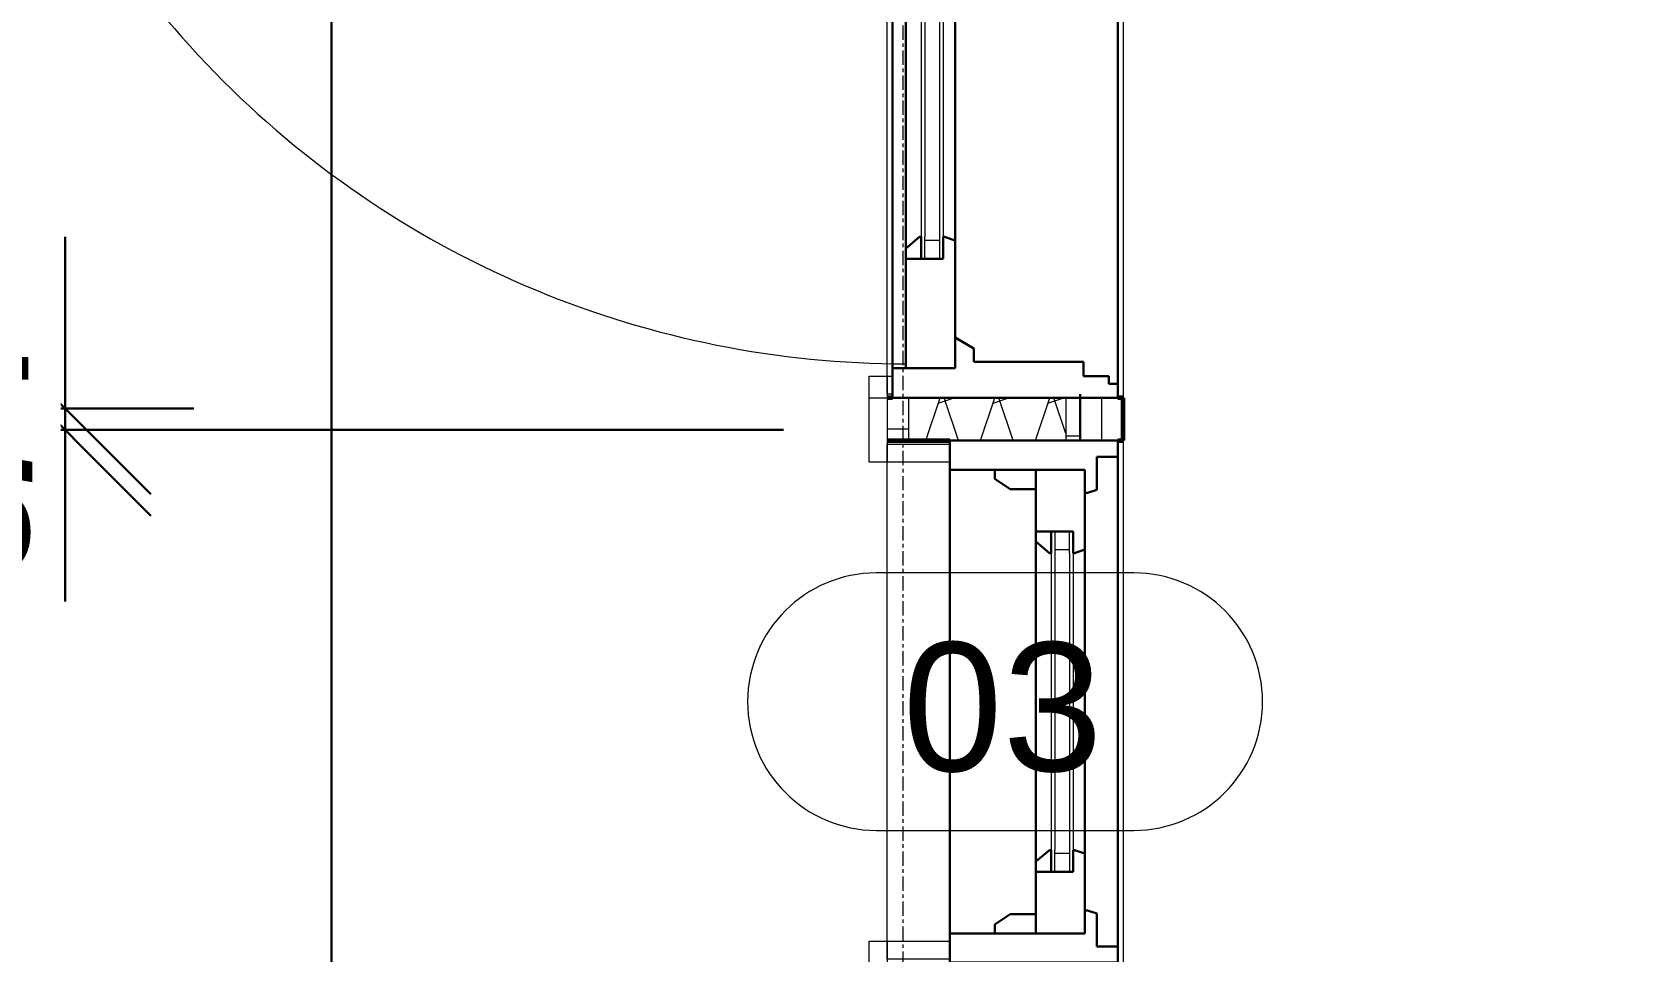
# Model space of a CAD drawing. Header units: inches. Extents: x -3276 to -1807, y 8217 to 9015.
# Drawn here: x -2362.2 to -2306.1, y 8632.2 to 8664.4 of the extents above; entities that cross this region are included whole.
import ezdxf

# ---------------------------------------------------------------- set-up
doc = ezdxf.new("R2010")
doc.units = ezdxf.units.IN
doc.header["$MEASUREMENT"] = 0
doc.linetypes.add('Grid Line 1_2_', pattern=[0.8749999999999999, 0.4999999999999999, -0.125, 0.125, -0.125])
for name, color, linetype, lineweight in [('A-ANNO-DIMS-1', 211, 'Continuous', 30), ('A-DOOR', 31, 'Continuous', 18), ('A-DOOR-2', 31, 'Continuous', 9), ('A-DOOR-FRAM', 31, 'Continuous', 9), ('A-DOOR-FRAM-1', 31, 'Continuous', 30), ('A-DOOR-GLAZ', 31, 'Continuous', 9), ('A-DOOR-IDEN', 31, 'Continuous', 9), ('A-WALL', 113, 'Continuous', 18), ('A-WALL-1', 113, 'Continuous', 60), ('A-WALL-PATT-1', 111, 'Continuous', 9), ('S-GRID-1', 1, 'Grid Line 1_2_', 9)]:
    doc.layers.add(name, color=color, linetype=linetype, lineweight=lineweight)
doc.styles.add('Arial_2', font='arial.ttf', dxfattribs={"height": 4.499999999999996})
doc.styles.add('Century Gothic_B', font='GOTHICB.TTF', dxfattribs={"height": 4.499999999999996})
doc.dimstyles.new('OD__1_4__Tol__', dxfattribs={"dimscale": 12, "dimtxt": 4.698757213728865, "dimasz": 0.5, "dimexe": 0.375, "dimexo": 0.2500000000000001, "dimgap": 0.06250000000000001, "dimtad": 1, "dimrnd": 0.25, "dimzin": 3, "dimdsep": 46, "dimlunit": 4, "dimtxsty": 'Century Gothic_B', "dimblk1": 'OBLIQUE', "dimblk2": 'OBLIQUE', "dimsah": 1, "dimcen": 0.09, "dimdle": 0.375, "dimazin": 0, "dimtfac": 1, "dimtdec": 4, "dimtix": 1, "dimtmove": 0, "dimatfit": 3, "dimfxl": 1, "dimtvp": 1, "dimtfill": 1, "dimfrac": 2, "dimtolj": 1, "dimtzin": 0, "dimlwd": 30, "dimlwe": 30, "dimarcsym": 2})
doc.dimstyles.new('OD__1__Tol__', dxfattribs={"dimscale": 12, "dimtxt": 4.698757213728865, "dimasz": 0.5, "dimexe": 0.375, "dimexo": 0.2500000000000001, "dimgap": 0.06250000000000001, "dimtad": 1, "dimdec": 0, "dimzin": 3, "dimdsep": 46, "dimlunit": 4, "dimtxsty": 'Century Gothic_B', "dimblk1": 'OBLIQUE', "dimblk2": 'OBLIQUE', "dimsah": 1, "dimcen": 0.09, "dimdle": 0.375, "dimazin": 0, "dimtfac": 1, "dimtdec": 4, "dimtix": 1, "dimtmove": 0, "dimatfit": 3, "dimfxl": 1, "dimtvp": 1, "dimtfill": 1, "dimfrac": 2, "dimtolj": 1, "dimtzin": 0, "dimlwd": 30, "dimlwe": 30, "dimarcsym": 2})
pattern_1 = [(355.236, (6095.316, 6099.396), (-263.999686407222, 24.00154551041361), [2.89, -286.108]), (11.31, (6098.196, 6099.156), (96.00038879358522, 24.00041352728065), [3.671, -118.705]), (45, (6101.795999999999, 6099.876), (0, 24.0006183670338), [2.715, -31.226]), (46.84800000000001, (6103.715999999999, 6101.795999999999), (335.9980391434866, 360.0023588418999), [5.263999999999999, -521.0980000000001]), (12.995, (6107.316, 6105.636), (-215.9999459542883, -48.00137907127808), [3.202, -316.998]), (0, (6110.436, 6106.356), (24, 24), [6, -18]), (350.538, (6116.436, 6106.356), (-120.0002165685542, 23.9997689259726), [2.92, -143.067]), (354.289, (6095.316, 6105.876), (-215.9997167157574, 24.00143284707293), [2.412, -238.785]), (0, (6097.715999999999, 6105.636), (24, 24), [3.6, -20.4]), (28.301, (6101.316, 6105.636), (263.9998407725956, 144.0008191714345), [3.544, -350.812]), (52.125, (6104.436, 6107.316), (-96.00034927203663, -120.0002786898721), [5.472999999999999, -268.169]), (39.289, (6107.795999999999, 6111.636), (144.0003217478006, 119.9990162523422), [3.411, -337.693]), (6.340000000000001, (6110.436, 6113.795999999999), (192.0000862216799, 23.99899928887655), [4.346999999999999, -212.983]), (348.111, (6114.755999999999, 6114.276), (-335.9991111863931, 72.00184444133265), [4.66, -461.336]), (353.29, (6095.316, 6113.316), (216.0001981545138, -24.00074220124799), [4.108000000000001, -406.706]), (3.366999999999999, (6099.396, 6112.835999999999), (384.000104996158, 24.0033050420054), [4.087, -404.6180000000001]), (33.69, (6103.476, 6113.076), (-47.99962301529407, -24.00015682010541), [4.326999999999999, -82.207]), (47.49000000000001, (6107.076, 6115.476), (239.9984349381431, 264.0019564174514), [3.907, -386.785]), (14.931, (6109.715999999999, 6118.356), (264.0007741800173, 71.99816936805749), [3.726, -368.854]), (0, (6113.316, 6119.316), (24, 24), [2.88, -21.12]), (347.005, (6116.196, 6119.316), (215.9999459542883, -48.00137907127808), [3.202, -316.998]), (0, (6102.755999999999, 6095.316), (24, 24), [0.063, -23.937]), (223.152, (6106.116, 6098.916), (360.0023588418998, 335.9980391434867), [5.263999999999998, -521.098]), (206.565, (6102.276, 6119.316), (-23.99973903924772, -23.99969616574361), [2.147, -51.519]), (188.13, (6100.356, 6118.356), (-144.0002175419172, -23.99965401585072), [3.394, -166.312]), (156.801, (6096.996, 6117.876), (-119.9999494011362, 48.001368529707), [1.828, -180.951]), (26.565, (6106.116, 6098.916), (23.99973903924773, 23.99969616574361), [2.683, -50.982]), (6.709999999999999, (6108.516, 6100.116), (-216.0001981545138, -24.00074220124799), [4.108000000000001, -406.706]), (349.8749999999999, (6112.596, 6100.596), (407.999252499611, -72.00207014217501), [6.826000000000001, -675.804]), (349.695, (6095.316, 6096.755999999999), (144.0004773722358, -24.00010346994797), [2.683, -265.645]), (15.524, (6097.956, 6096.276), (-264.0001391197098, -71.99916729222556), [4.484, -443.873]), (42.879, (6102.276, 6097.476), (-311.9990113762008, -288.0003535367158), [4.585, -453.934]), (34.695, (6105.636, 6100.596), (240.0000585466054, 167.9992155655078), [3.795, -375.679]), (9.461999999999998, (6108.755999999999, 6102.755999999999), (120.0002165685542, 23.9997689259726), [4.38, -141.607]), (353.418, (6113.076, 6103.476), (-408.000148499216, 48.00042377539709), [6.281, -621.8589999999999]), (351.8699999999999, (6095.316, 6102.755999999999), (-144.0002175419172, 23.99965401585069), [3.393999999999999, -166.312]), (11.31, (6098.675999999999, 6102.276), (96.00038879358522, 24.00041352728065), [3.671, -118.705]), (42.51, (6102.276, 6102.996), (-264.0019564174514, -239.9984349381431), [3.907, -386.785]), (45, (6105.156, 6105.636), (0, 24.0006183670338), [4.412, -29.529]), (17.354, (6108.276, 6108.755999999999), (-311.9999792583902, -95.99955307585586), [4.022999999999999, -398.29]), (356.633, (6112.116, 6109.956), (-384.000104996158, 24.0033050420054), [4.087, -404.6180000000001]), (342.897, (6116.196, 6109.715999999999), (239.9996651397516, -72.00062971118452), [3.264, -323.171]), (351.2540000000001, (6095.316, 6108.755999999999), (168.0002959326893, -23.99924181154126), [3.157, -312.514]), (14.931, (6098.436, 6108.276), (264.0007741800173, 71.99816936805749), [3.726, -368.854]), (32.005, (6102.036, 6109.236), (-120.0007215515191, -71.99934140750717), [4.528, -221.887]), (49.899, (6105.876, 6111.636), (-264.0002635118697, -311.9996051883133), [5.961, -590.186]), (15.945, (6109.715999999999, 6116.196), (-96.00063981110002, -23.99911175146778), [3.494, -171.228]), (353.991, (6113.076, 6117.156), (240.0002347967737, -24.00021811345652), [4.585, -453.934]), (336.801, (6117.636, 6116.675999999999), (119.9999494011362, -48.00136852970706), [1.828, -180.951]), (350.538, (6095.316, 6115.956), (-120.0002165685542, 23.9997689259726), [2.92, -143.067]), (10.008, (6098.196, 6115.476), (264.0004698842389, 47.99989193634791), [4.143, -410.161]), (37.405, (6102.276, 6116.196), (312.0020273557098, 239.9979040552791), [5.136, -508.486]), (29.055, (6106.356, 6095.316), (167.9992527700464, 96.00101577434502), [2.471, -244.624]), (10.784, (6108.516, 6096.516), (-384.0003557172356, -71.99766689300778), [5.131, -507.931]), (352.875, (6113.556, 6097.476), (-168.0004655641724, 24.00017706645782), [5.805, -187.689])]

# ---------------------------------------------------------------- blocks, each defined once
blk = doc.blocks.new('Entry Door - 3_ 0-1_8_ x 7_ 11-1_2_-2434871-FLOOR PLAN - 1ST FLOOR')
at = {"layer": 'A-DOOR-2'}
blk.add_line((16.87499999999984, 3.468877952755905), (16.87499999999984, 37.2188779527559), dxfattribs=at)
blk.add_arc((16.87499999999978, 3.468877952755905), 33.74999999999996, 90.00000000000021, 180.0000000000004, dxfattribs=at)
at = {"layer": 'A-DOOR-FRAM'}
for p, q in [((-18.06250000000032, 4.75000000000029), (-17.31249999999984, 4.75000000000029)), ((-17.31249999999984, 4.75000000000029), (-17.31249999999984, 4.124999999999999)), ((17.31249999999968, 4.75000000000029), (19.56249999999955, 4.75000000000029)), ((17.31249999999968, 4.124999999999999), (17.31249999999968, 4.75000000000029)), ((19.56249999999955, 4.75000000000029), (19.56249999999955, 4.124999999999999)), ((-17.31249999999984, 4.124999999999999), (-18.06250000000032, 4.124999999999999)), ((-17.93749999999981, 4.124999999999999), (-17.31249999999984, 4.124999999999999)), ((-17.93749999999981, 3.937499999999656), (-17.93749999999981, 4.124999999999999)), ((-17.31249999999984, 3.937499999999656), (-17.93749999999981, 3.937499999999656)), ((-17.31249999999984, 4.124999999999999), (-17.31249999999984, 3.937499999999656)), ((17.31249999999968, 4.124999999999999), (17.93749999999962, 4.124999999999999)), ((17.31249999999968, 3.937499999999656), (17.31249999999968, 4.124999999999999)), ((19.56249999999955, 4.124999999999999), (17.31249999999968, 4.124999999999999)), ((17.93749999999962, 3.937499999999656), (17.31249999999968, 3.937499999999656)), ((17.93749999999962, 4.124999999999999), (17.93749999999962, 3.937499999999656))]:
    blk.add_line(p, q, dxfattribs=at)
at = {"layer": 'A-DOOR-FRAM-1'}
for p, q in [((-18.06250000000015, 3.937499999999651), (18.06249999999991, 3.937499999999651)), ((-18.06250000000015, -3.937500000000353), (-18.06250000000015, 3.937499999999651)), ((-17.03125000000007, 1.749877952755821), (-17.03125000000007, 3.937499999999651)), ((-17.03125000000039, 3.9374999999999), (-17.03125000000039, 1.749377952756318)), ((17.03124999999984, 1.749877952755821), (17.03124999999984, 3.937499999999651)), ((17.03124999999984, 3.937500000000009), (17.03124999999984, 1.749377952756427)), ((18.06249999999991, 3.937499999999651), (18.06249999999991, -3.937500000000354)), ((-17.03125000000007, 3.468877952755905), (17.03124999999984, 3.468877952755905)), ((-13.20300000000013, 3.468377952756378), (-13.20300000000013, 2.162283464567333)), ((-12.43749999999987, 2.990142658637878), (-12.84400000000023, 3.468377952756376)), ((12.43749999999932, 2.990142658637988), (12.84399999999968, 3.468377952756486)), ((13.20299999999958, 3.468377952756488), (13.20299999999958, 2.162283464567443)), ((-13.20300000000013, 2.92837795275606), (-12.43749999999987, 2.928377952756058)), ((-12.43749999999987, 2.928377952756058), (-12.43749999999987, 2.990142658637878)), ((12.43749999999932, 2.928377952756169), (12.43749999999932, 2.990142658637988)), ((13.20299999999958, 2.92837795275617), (12.43749999999932, 2.928377952756169)), ((-17.03125000000007, 1.749877952755821), (17.03124999999984, 1.749877952755821)), ((-15.95771108143702, 1.749377952756317), (-16.33638239401647, 1.093499999999905)), ((-13.20300000000013, 2.162283464567333), (-12.43749999999987, 2.162283464567331)), ((-12.43749999999987, 2.119178070314228), (-12.5630845266827, 1.749377952756308)), ((-12.43749999999987, 2.162283464567331), (-12.43749999999987, 2.119178070314227)), ((13.20299999999958, 2.162283464567443), (12.43749999999932, 2.162283464567441)), ((12.43749999999932, 2.162283464567441), (12.43749999999932, 2.119178070314337)), ((12.43749999999932, 2.119178070314338), (12.56308452668216, 1.749377952756418)), ((15.95771108143647, 1.749377952756427), (16.33638239401592, 1.093500000000016)), ((-16.8125, -2.742000000000462), (-16.8125, 1.093999999998973)), ((-16.81250000000003, 1.093499999999907), (-16.33638239401647, 1.093499999999906)), ((16.81249999999948, 1.093500000000017), (16.33638239401592, 1.093500000000016)), ((16.81249999999928, -2.742000000000462), (16.81249999999928, 1.093999999998973)), ((-19.56250000000003, -2.625000000000063), (-18.06250000000014, -2.625000000000066)), ((-16.81249999999993, -2.742000000000055), (-17.31249999999958, -2.742000000000054)), ((-17.31249999999958, -2.742000000000054), (-17.31249999999958, -3.623000000000034)), ((16.81249999999971, -2.741999999999928), (17.31249999999936, -2.741999999999927)), ((17.31249999999936, -2.741999999999927), (17.31249999999935, -3.622999999999906)), ((19.61249999999998, -2.624999999999936), (18.06249999999992, -2.624999999999938)), ((19.68749999999976, -2.625000000000303), (18.06249999999991, -2.625000000000303)), ((-17.31249999999958, -3.623000000000034), (-17.57849999999995, -3.623000000000033)), ((-17.57849999999995, -3.623000000000033), (-17.57849999999996, -3.937000000000094)), ((17.31249999999935, -3.622999999999906), (17.57849999999973, -3.622999999999906)), ((17.57849999999973, -3.622999999999906), (17.57849999999973, -3.936999999999967)), ((18.06249999999991, -3.937500000000354), (-18.06250000000015, -3.937500000000354))]:
    blk.add_line(p, q, dxfattribs=at)
at = {"layer": 'A-DOOR-GLAZ'}
for p, q in [((12.43749999999977, 2.928877952755706), (-12.43749999999998, 2.928877952755706)), ((-13.20300000000013, 2.8033779527557), (-12.43749999999987, 2.803377952755698)), ((-12.43749999999987, 2.28728346456699), (-13.20300000000013, 2.287283464566991)), ((-12.56249999999987, 2.28728346456699), (-12.56249999999986, 2.803377952755699)), ((12.43749999999977, 2.803877952755063), (-12.43749999999998, 2.803877952755063)), ((12.43749999999977, 2.28778346456663), (-12.43749999999998, 2.28778346456663)), ((13.20299999999958, 2.80337795275581), (12.43749999999932, 2.803377952755808)), ((12.43749999999932, 2.2872834645671), (13.20299999999958, 2.287283464567102)), ((12.56249999999932, 2.287283464567101), (12.56249999999932, 2.803377952755809)), ((12.43749999999977, 2.162783464566973), (-12.43749999999998, 2.162783464566973))]:
    blk.add_line(p, q, dxfattribs=at)
blk = doc.blocks.new('Door-Sidelight-Andersen-A_Series - FWSLD-1780-2008613-FLOOR PLAN - 1ST FLOOR')
at = {"layer": 'A-DOOR-FRAM'}
for p, q in [((-10.62499999999983, 4.75000000000029), (-8.374999999999892, 4.75000000000029)), ((-10.62499999999983, 4.124999999999999), (-10.62499999999983, 4.75000000000029)), ((-8.374999999999892, 4.75000000000029), (-8.374999999999892, 4.124999999999999)), ((8.374999999999698, 4.75000000000029), (10.62499999999959, 4.75000000000029)), ((8.374999999999698, 4.124999999999999), (8.374999999999698, 4.75000000000029)), ((10.62499999999959, 4.75000000000029), (10.62499999999959, 4.124999999999999)), ((-8.374999999999892, 4.124999999999999), (-10.62499999999983, 4.124999999999999)), ((-8.99999999999986, 4.124999999999999), (-8.374999999999892, 4.124999999999999)), ((-8.999999999999858, 1.937499999999677), (-8.99999999999986, 4.124999999999999)), ((-8.374999999999892, 4.124999999999999), (-8.374999999999892, 1.937499999999677)), ((8.374999999999698, 4.124999999999999), (8.999999999999636, 4.124999999999999)), ((8.374999999999698, 1.937499999999677), (8.374999999999698, 4.124999999999999)), ((10.62499999999959, 4.124999999999999), (8.374999999999698, 4.124999999999999)), ((8.999999999999636, 4.124999999999999), (8.999999999999636, 1.937499999999677)), ((-8.374999999999892, 1.937499999999677), (-8.999999999999858, 1.937499999999677)), ((8.999999999999636, 1.937499999999677), (8.374999999999698, 1.937499999999677))]:
    blk.add_line(p, q, dxfattribs=at)
at = {"layer": 'A-DOOR-FRAM-1'}
for p, q in [((-9.125000000000096, 1.937499999999679), (9.124999999999886, 1.937499999999679)), ((-9.125000000000096, -3.937500000000359), (-9.125000000000096, 1.937499999999679)), ((-8.109000000000027, 1.937999999999925), (-8.109000000000036, -2.791000000000215)), ((8.109000000000034, 1.937999999999995), (8.10900000000004, -2.791000000000145)), ((9.124999999999886, 1.937499999999679), (9.124999999999886, -3.937500000000359)), ((-8.109000000000028, 0.3549999999998566), (-7.790999999999809, 0.354999999999856)), ((-7.790999999999809, 0.3549999999998559), (-7.429999999999932, -0.1795823837335707)), ((7.790999999999817, 0.3549999999999256), (7.429999999999938, -0.1795823837335008)), ((8.109000000000036, 0.3549999999999262), (7.790999999999817, 0.3549999999999257)), ((-7.429999999999932, -0.1795823837335704), (-7.429999999999933, -1.072000000000151)), ((7.429999999999938, -0.1795823837335007), (7.42999999999994, -1.072000000000081)), ((-8.109000000000032, -1.072000000000149), (-5.593999999999945, -1.072000000000154)), ((-7.430000000000418, -1.072000000000677), (7.429999999999776, -1.072000000000677)), ((-5.952999999999842, -1.072000000000153), (-5.952999999999845, -2.378094488189199)), ((-5.187499999999584, -1.550235294118654), (-5.593999999999945, -1.072000000000154)), ((5.187499999999591, -1.550235294118584), (5.593999999999952, -1.072000000000084)), ((8.109000000000039, -1.07200000000008), (5.593999999999952, -1.072000000000084)), ((5.952999999999849, -1.072000000000084), (5.952999999999851, -2.378094488189129)), ((-5.952999999999843, -1.612000000000472), (-5.187499999999584, -1.612000000000473)), ((-5.187499999999584, -1.612000000000473), (-5.187499999999584, -1.550235294118654)), ((5.187499999999591, -1.612000000000403), (5.187499999999591, -1.550235294118584)), ((5.95299999999985, -1.612000000000402), (5.187499999999591, -1.612000000000403)), ((-10.67499999999994, -2.62500000000003), (-9.124999999999888, -2.625000000000033)), ((-5.313084526682417, -2.791000000000221), (-8.109000000000036, -2.791000000000215)), ((-7.430000000000418, -2.791000000000717), (7.429999999999776, -2.791000000000717)), ((-7.296999999999898, -2.791000000000217), (-7.296999999999898, -2.8849999999998)), ((-5.952999999999845, -2.378094488189199), (-5.187499999999584, -2.378094488189201)), ((-5.187499999999584, -2.421199882442304), (-5.313084526682417, -2.791000000000221)), ((-5.187499999999584, -2.378094488189201), (-5.187499999999584, -2.421199882442305)), ((5.952999999999851, -2.378094488189129), (5.187499999999591, -2.37809448818913)), ((5.187499999999591, -2.37809448818913), (5.187499999999591, -2.421199882442234)), ((5.187499999999591, -2.421199882442234), (5.313084526682423, -2.79100000000015)), ((5.313084526682423, -2.79100000000015), (8.10900000000004, -2.791000000000146)), ((7.296999999999904, -2.791000000000147), (7.296999999999904, -2.88499999999973)), ((10.67499999999995, -2.624999999999961), (9.124999999999893, -2.624999999999964)), ((10.74999999999969, -2.6250000000003), (9.124999999999886, -2.6250000000003)), ((-7.40684050863936, -3.203999999999987), (-8.55899999999917, -3.203999999999985)), ((-8.55899999999917, -3.203999999999985), (-8.558999999999171, -3.937000000000059)), ((-7.296999999999898, -2.8849999999998), (-7.40684050863936, -3.203999999999987)), ((7.296999999999904, -2.88499999999973), (7.406840508639365, -3.203999999999917)), ((7.406840508639365, -3.203999999999917), (8.558999999999177, -3.203999999999915)), ((8.558999999999177, -3.203999999999915), (8.558999999999177, -3.93699999999999)), ((9.124999999999886, -3.937500000000359), (-9.125000000000096, -3.937500000000359))]:
    blk.add_line(p, q, dxfattribs=at)
at = {"layer": 'A-DOOR-GLAZ'}
for p, q in [((5.187499999999595, -1.61200000000099), (-5.187499999999853, -1.61200000000099)), ((-5.952999999999843, -1.737000000000834), (-5.187499999999582, -1.737000000000836)), ((-5.312499999999583, -2.25309448818954), (-5.312499999999578, -1.737000000000835)), ((5.187499999999595, -1.737000000000988), (-5.187499999999853, -1.737000000000988)), ((5.95299999999985, -1.737000000000764), (5.187499999999589, -1.737000000000766)), ((5.31249999999959, -2.25309448818947), (5.312499999999584, -1.737000000000765)), ((-5.187499999999582, -2.25309448818954), (-5.952999999999845, -2.253094488189539)), ((5.187499999999595, -2.253094488189698), (-5.187499999999853, -2.253094488189698)), ((5.187499999999595, -2.378094488189697), (-5.187499999999853, -2.378094488189697)), ((5.187499999999589, -2.25309448818947), (5.952999999999851, -2.253094488189469))]:
    blk.add_line(p, q, dxfattribs=at)
blk = doc.blocks.new('_Oblique')
at = {"color": 0, "linetype": 'ByBlock', "lineweight": -2}
blk.add_line((-0.5, -0.5), (0.5, 0.5), dxfattribs=at)
blk = doc.blocks.new('DIMBLOCK14-FLOOR PLAN - 1ST FLOOR')
at = {"layer": 'A-ANNO-DIMS-1', "color": 0, "lineweight": 30, "transparency": 16777216}
for p, q in [((-2351.758121642227, 8702.069381505366), (-2351.758121642227, 8504.069381505366)), ((-2213.336683847666, 8697.569381505366), (-2356.258121642227, 8697.569381505366)), ((-2350.515480955107, 8508.569381505366), (-2356.258121642227, 8508.569381505366))]:
    blk.add_line(p, q, dxfattribs=at)
at = {"layer": 'Defpoints', "color": 0, "transparency": 16777216}
for p in [(-2210.336683847666, 8697.569381505366), (-2351.758121642227, 8508.569381505366), (-2347.515480955107, 8508.569381505366)]:
    blk.add_point(p, dxfattribs=at)
at = {"layer": 'A-ANNO-DIMS-1', "color": 0, "lineweight": 30, "transparency": 16777216, "xscale": 5.999999999999999, "yscale": 5.999999999999999, "zscale": 5.999999999999999}
for p, rotation in [((-2351.758121642227, 8697.569381505366), 90), ((-2351.758121642227, 8508.569381505366), 270)]:
    blk.add_blockref('_Oblique', p, dxfattribs=dict(at, rotation=rotation))
at = {"layer": 'A-ANNO-DIMS-1', "color": 0, "transparency": 16777216, "insert": (-2354.871309966968, 8603.069381505364), "char_height": 4.499999999999996, "attachment_point": 5, "rotation": 90, "style": 'Century Gothic_B', "bg_fill": 3, "box_fill_scale": 1.25, "bg_fill_color": 256, "bg_fill_true_color": 13158600, "bg_fill_transparency": 0}
blk.add_mtext('\\A1;15\'-9"', dxfattribs=at)
blk = doc.blocks.new('DIMBLOCK57-FLOOR PLAN - 1ST FLOOR')
at = {"layer": 'A-ANNO-DIMS-1', "color": 0, "lineweight": 30, "transparency": 16777216}
for p, q in [((-2361.070670866925, 8651.20938150539), (-2361.070670866925, 8657.20938150539)), ((-2362.313311554044, 8651.20938150539), (-2356.570670866925, 8651.20938150539)), ((-2361.070670866925, 8650.45938150539), (-2361.070670866925, 8651.20938150539)), ((-2335.961683847735, 8650.45938150539), (-2365.570670866925, 8650.45938150539)), ((-2361.070670866925, 8650.45938150539), (-2361.070670866925, 8644.45938150539))]:
    blk.add_line(p, q, dxfattribs=at)
at = {"layer": 'Defpoints', "color": 0, "transparency": 16777216}
blk.add_point((-2332.961683847735, 8650.45938150539), dxfattribs=at)
at = {"layer": 'A-ANNO-DIMS-1', "color": 0, "lineweight": 30, "transparency": 16777216, "xscale": 5.999999999999999, "yscale": 5.999999999999999, "zscale": 5.999999999999999}
for p, rotation in [((-2361.070670866925, 8651.20938150539), 270), ((-2361.070670866925, 8650.45938150539), 90)]:
    blk.add_blockref('_Oblique', p, dxfattribs=dict(at, rotation=rotation))
at = {"layer": 'A-ANNO-DIMS-1', "color": 0, "transparency": 16777216, "insert": (-2364.535660689848, 8650.834381505389), "char_height": 4.499999999999996, "attachment_point": 5, "rotation": 90, "style": 'Century Gothic_B', "bg_fill": 3, "box_fill_scale": 1.25, "bg_fill_color": 256, "bg_fill_true_color": 13158600, "bg_fill_transparency": 0}
blk.add_mtext('\\A1;3/4"', dxfattribs=at)
at = {"layer": 'Defpoints', "color": 0, "transparency": 16777216}
for p in [(-2365.313311554044, 8651.20938150539), (-2361.070670866925, 8651.20938150539)]:
    blk.add_point(p, dxfattribs=at)
blk = doc.blocks.new('Door Tag - Type Mark-1713542-FLOOR PLAN - 1ST FLOOR')
at = {"layer": 'A-DOOR-IDEN'}
for p, q in [((0.09375000000000057, 0.09374999999999999), (-0.09375000000000706, 0.09374999999999999)), ((-0.09375000000000648, -0.09375000000000057), (0.0937499999999994, -0.09375000000000057))]:
    blk.add_line(p, q, dxfattribs=at)
for centre, radius, start, end in [((-0.09375000000000648, -1.228184220991579e-15), 0.09374999999999929, 89.99999999999994, 269.9999999999992), ((0.09375, 0), 0.09375000000000015, 269.9999999999992, 89.9999999999992)]:
    blk.add_arc(centre, radius, start, end, dxfattribs=at)

msp = doc.modelspace()

# ---------------------------------------------------------------- hatches: boundary and pattern name
at = {"layer": 'A-WALL-PATT-1'}
h = msp.add_hatch(dxfattribs=at)
h.set_pattern_fill('FP_20', color=256, style=0, pattern_type=2)
h.set_pattern_definition(pattern_1)
h.paths.add_polyline_path([(-2324.086683847743, 8623.13188150539), (-2324.086683847743, 8631.834381505389), (-2324.836683847743, 8631.834381505389), (-2324.836683847743, 8623.131881505391), (-2324.274183847742, 8623.13188150539)], flags=0)
h.paths.add_polyline_path([(-2324.274183847742, 8650.08438150539), (-2324.086683847743, 8650.08438150539), (-2324.086683847743, 8651.584381505389), (-2324.836683847743, 8651.584381505389), (-2324.836683847743, 8650.08438150539)], flags=0)
h.paths.add_polyline_path([(-2324.836683847743, 8687.70938150539), (-2324.086683847743, 8687.70938150539), (-2324.086683847743, 8696.694381505364), (-2324.836683847743, 8696.694381505364), (-2324.836683847743, 8689.679098252036)], flags=0)
h = msp.add_hatch(dxfattribs=at)
h.set_pattern_fill('FP_4', color=256, style=0, pattern_type=2)
h.set_pattern_definition([(161.57, (6095.556, 6095.556), (-1.920451243170269, 0.0001503521435954891), [0, -13.661, 1.517, 0]), (18.43, (6095.076, 6095.556), (-1.920451243170269, -0.0001503521435952671), [0, -13.661, 1.517, 0]), (108.43, (6095.556, 6095.556), (0.9599690737280706, -4.800736649461796), [4.552999999999999, -10.625]), (71.57, (6095.076, 6095.556), (0.9599690737280713, 4.800736649461796), [4.553, -10.625])])
h.paths.add_polyline_path([(-2329.211683847677, 8623.13188150539), (-2326.086683847742, 8623.131881505391), (-2326.086683847742, 8631.834381505389), (-2331.586683847743, 8631.834381505389), (-2331.586683847743, 8630.00688150539), (-2329.211683847677, 8630.00688150539), (-2329.211683847677, 8628.076483778013)], flags=0)
h.paths.add_polyline_path([(-2330.149183847742, 8650.08438150539), (-2326.086683847742, 8650.08438150539), (-2326.086683847742, 8651.584381505389), (-2331.586683847743, 8651.584381505389), (-2331.586683847743, 8650.08438150539)], flags=0)
h.paths.add_polyline_path([(-2326.086683847742, 8687.70938150539), (-2326.086683847742, 8696.069381505364), (-2331.586683847743, 8696.069381505364), (-2331.586683847743, 8687.70938150539)], flags=0)
h = msp.add_hatch(dxfattribs=at)
h.set_pattern_fill('FP_13', color=256, style=0, pattern_type=2)
h.set_pattern_definition([(0, (6095.316, 6095.316), (0, 2.399), []), (315, (6095.316, 6095.316), (2.398506201784769, 0), [3.393, -3.393]), (45, (6095.316, 6095.316), (2.398506201784769, 0), [3.393, -3.393])])
h.paths.add_polyline_path([(-2326.086683847742, 8623.131881505391), (-2325.586683847743, 8623.131881505391), (-2325.586683847743, 8631.834381505389), (-2326.086683847742, 8631.834381505389)], flags=0)
h.paths.add_polyline_path([(-2326.086683847742, 8650.08438150539), (-2325.586683847743, 8650.08438150539), (-2325.586683847743, 8651.584381505389), (-2326.086683847742, 8651.584381505389)], flags=0)
h.paths.add_polyline_path([(-2325.586683847743, 8687.70938150539), (-2325.586683847743, 8696.069381505364), (-2326.086683847742, 8696.069381505364), (-2326.086683847742, 8687.70938150539)], flags=0)
h = msp.add_hatch(dxfattribs=at)
h.set_pattern_fill('FP_20', color=256, style=0, pattern_type=2)
h.set_pattern_definition(pattern_1)
h.paths.add_polyline_path([(-2331.744181693189, 8630.00688150539), (-2331.586683847743, 8630.00688150539), (-2331.586683847743, 8631.834381505389), (-2332.336683847743, 8631.834381505389), (-2332.336683847743, 8630.00688150539)], flags=0)
h.paths.add_polyline_path([(-2331.586683847743, 8650.08438150539), (-2331.586683847743, 8651.584381505389), (-2332.336683847743, 8651.584381505389), (-2332.336683847743, 8650.08438150539), (-2332.149183847742, 8650.08438150539)], flags=0)
h.paths.add_polyline_path([(-2332.336683847743, 8687.70938150539), (-2331.586683847743, 8687.70938150539), (-2331.586683847743, 8692.569381505364), (-2332.336683847743, 8692.569381505364), (-2332.336683847743, 8689.20938150539)], flags=0)

# ---------------------------------------------------------------- linework, layer by layer
at = {"layer": 'A-WALL'}
for p, q in [((-2324.086683847733, 8687.709381505389), (-2324.086683847733, 8651.584381505387)), ((-2332.336683847733, 8652.33438150539), (-2332.336683847733, 8686.959381505389)), ((-2331.586683847733, 8651.584381505387), (-2331.586683847733, 8650.084381505387)), ((-2326.086683847733, 8651.584381505387), (-2326.086683847733, 8650.084381505387)), ((-2325.586683847733, 8651.584381505387), (-2325.586683847733, 8650.084381505387)), ((-2324.836683847733, 8651.584381505387), (-2324.836683847733, 8650.084381505387)), ((-2324.086683847733, 8650.084381505387), (-2324.086683847733, 8631.834381505389)), ((-2332.336683847733, 8632.584381505389), (-2332.336683847733, 8649.334381505389))]:
    msp.add_line(p, q, dxfattribs=at)
at = {"layer": 'A-WALL-1'}
for p, q in [((-2332.149183847732, 8651.584381505387), (-2332.336683847733, 8651.584381505387)), ((-2324.086683847733, 8651.584381505387), (-2324.274183847732, 8651.584381505387)), ((-2324.086683847733, 8650.084381505387), (-2324.086683847733, 8651.584381505387)), ((-2332.336683847733, 8650.084381505387), (-2330.149183847732, 8650.084381505387)), ((-2324.274183847732, 8650.084381505387), (-2324.086683847733, 8650.084381505387))]:
    msp.add_line(p, q, dxfattribs=at)

# ---------------------------------------------------------------- block references
at = {"layer": 'A-DOOR', "rotation": 89.9999999999999}
for name, p in [('Entry Door - 3_ 0-1_8_ x 7_ 11-1_2_-2434871-FLOOR PLAN - 1ST FLOOR', (-2328.211683847733, 8669.646881505387)), ('Door-Sidelight-Andersen-A_Series - FWSLD-1780-2008613-FLOOR PLAN - 1ST FLOOR', (-2328.211683847733, 8640.959381505387))]:
    msp.add_blockref(name, p, dxfattribs=at)

# ---------------------------------------------------------------- next in the draw order: dimensions: what is measured, and where the dimension line sits
at = {"layer": 'A-ANNO-DIMS-1'}
dim = msp.add_linear_dim(base=(-2351.758121642227, 8508.569381505366), p1=(-2210.336683847665, 8697.569381505362), p2=(-2347.515480955106, 8508.569381505362), angle=89.99999999999991, dimstyle='OD__1__Tol__', override={"dimpost": '<>', "dimfxl": 233.5359123900314}, dxfattribs=at)
dim.commit()
dim.dimension.update_dxf_attribs({"geometry": 'DIMBLOCK14-FLOOR PLAN - 1ST FLOOR', "text_midpoint": (-2354.871309966968, 8603.069381505364)})

# ---------------------------------------------------------------- next in the draw order: linework, layer by layer
at = {"layer": 'S-GRID-1'}
msp.add_line((-2331.774183847666, 8289.597217687256), (-2331.774183847667, 8978.717970084557), dxfattribs=at)

# ---------------------------------------------------------------- next in the draw order: texts
at = {"layer": 'A-DOOR-IDEN', "insert": (-2331.794549410264, 8643.031331867327), "char_height": 4.499999999999996, "width": 8.483999999999993, "attachment_point": 1, "style": 'Arial_2'}
msp.add_mtext('03', dxfattribs=at)

# ---------------------------------------------------------------- next in the draw order: dimensions: what is measured, and where the dimension line sits
at = {"layer": 'A-ANNO-DIMS-1'}
dim = msp.add_linear_dim(base=(-2361.070670866925, 8651.20938150539), p1=(-2332.961683847734, 8650.459381505387), p2=(-2365.313311554043, 8651.209381505387), angle=89.99999999999991, dimstyle='OD__1_4__Tol__', override={"dimpost": '<>', "dimfxl": 32.36032007331855}, dxfattribs=at)
dim.commit()
dim.dimension.update_dxf_attribs({"geometry": 'DIMBLOCK57-FLOOR PLAN - 1ST FLOOR', "text_midpoint": (-2364.535660689848, 8650.834381505389)})

# ---------------------------------------------------------------- next in the draw order: block references
at = {"layer": 'A-DOOR-IDEN', "xscale": 47.99999999999997, "yscale": 47.99999999999997, "zscale": 47.99999999999997}
msp.add_blockref('Door Tag - Type Mark-1713542-FLOOR PLAN - 1ST FLOOR', (-2328.211683847732, 8640.959381505383), dxfattribs=at)

doc.saveas('drawing.dxf')
